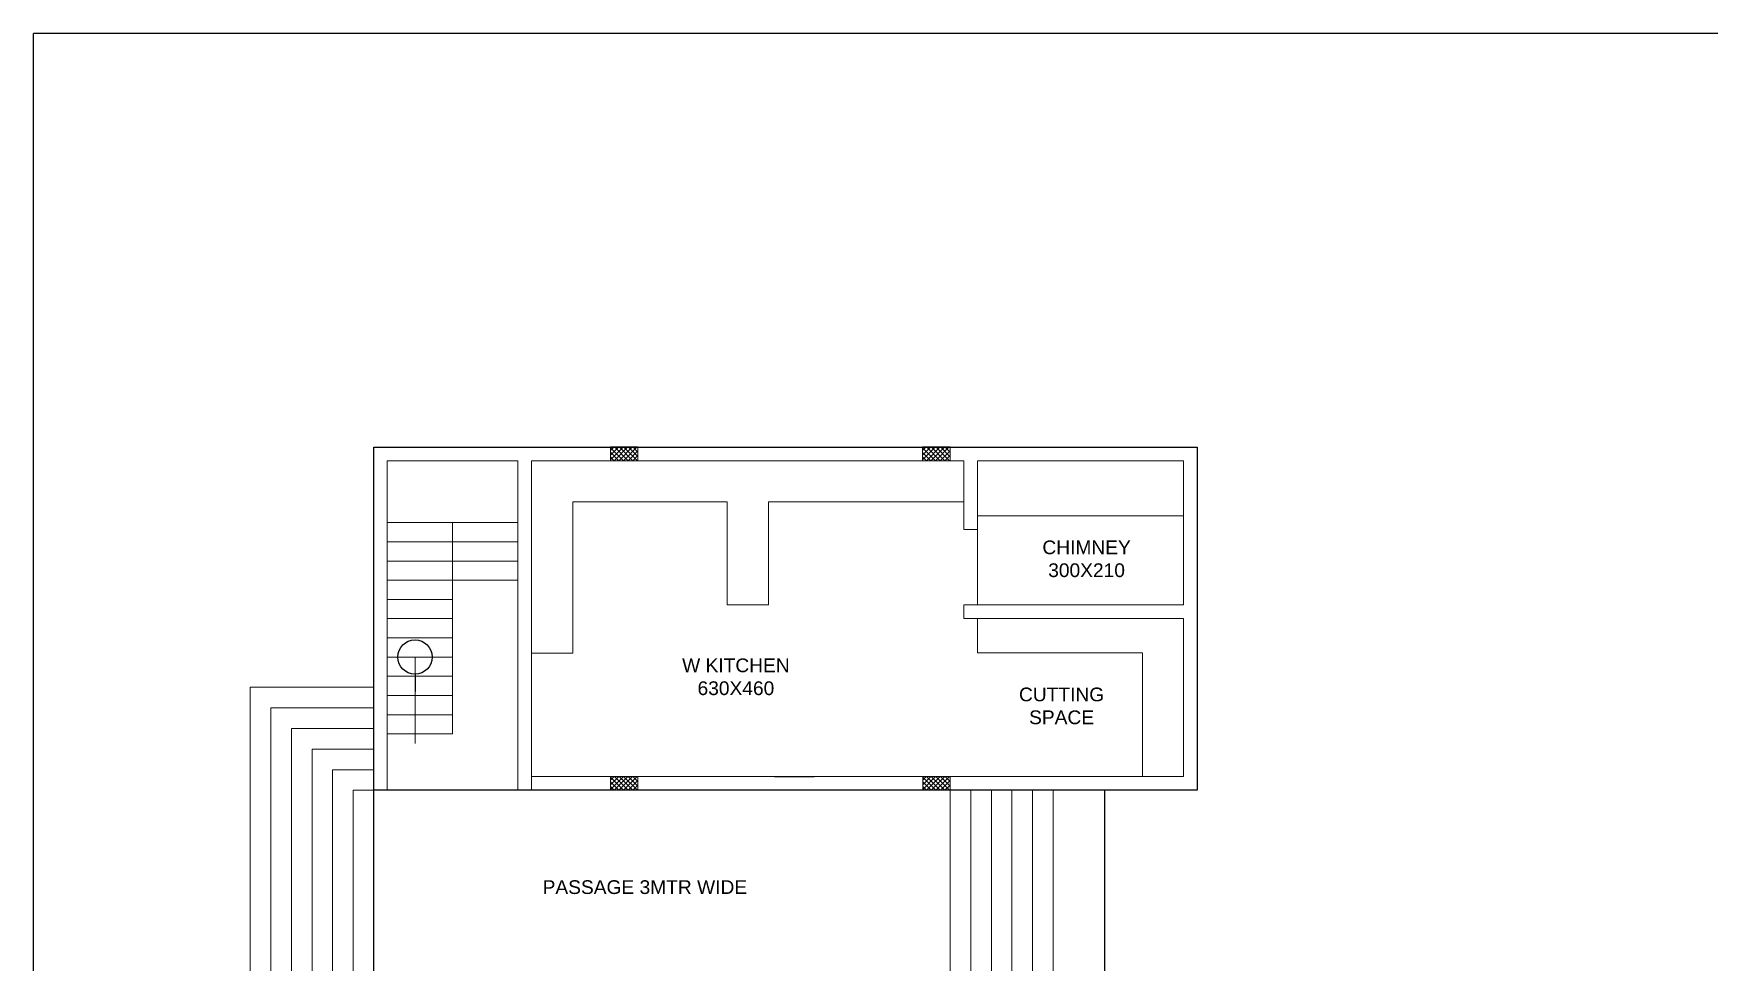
# Model space of a CAD drawing. Header units: centimetres. Extents: x -223085 to -5411, y 68813 to 74618.
# Drawn here: x -223085 to -220643, y 73261 to 74614 of the extents above; entities that cross this region are included whole.
import ezdxf

# ---------------------------------------------------------------- set-up
doc = ezdxf.new("R2010")
doc.units = ezdxf.units.CM
for name, color, linetype in [('A TEXT FRAME', 253, 'Continuous'), ('COLUMN', 6, 'Continuous'), ('WALLL', 7, 'Continuous')]:
    doc.layers.add(name, color=color, linetype=linetype)
doc.styles.add('0672-x-Core Bldg A&B-Lvl-Typ$0$ROMANS', font='romans.shx', dxfattribs={"width": 0.85})
doc.styles.add('ARI', font='arial.ttf')
doc.dimstyles.new('A-AHAMED', dxfattribs={"dimscale": 50, "dimtxt": 0.3, "dimasz": 0.12, "dimexe": 0.015, "dimexo": 0.1, "dimgap": 0.05, "dimtad": 3, "dimlfac": 0.01, "dimrnd": 0.005, "dimzin": 1, "dimdsep": 46, "dimtxsty": '0672-x-Core Bldg A&B-Lvl-Typ$0$ROMANS', "dimblk": 'ARCHTICK', "dimcen": 0.5, "dimclrd": 8, "dimclre": 8, "dimclrt": 3, "dimadec": 0, "dimazin": 0, "dimtfac": 0.72, "dimtix": 1, "dimtofl": 0, "dimtmove": 1, "dimatfit": 3, "dimldrblk": 'DOTBLANK', "dimfxl": 1, "dimfxlon": 1, "dimtolj": 1, "dimtzin": 15, "dimlwd": 5, "dimlwe": 5, "dimarcsym": 0})

# ---------------------------------------------------------------- blocks, each defined once
blk = doc.blocks.new('column')
at = {"layer": 'COLUMN', "linetype": 'ByBlock', "lineweight": 5}
h = blk.add_hatch(dxfattribs=at)
h.set_pattern_fill('ANSI37', color=2, scale=1.5, angle=-90)
h.set_pattern_definition([(315, (-286091.9758, -174142.682), (3.36759605, 3.36759605), []), (45, (-286091.9758, -174142.682), (-3.36759605, 3.36759605), [])])
h.paths.add_polyline_path([(-267185.6, 62342.1), (-267185.6, 62322.1), (-267145.6, 62322.1), (-267145.6, 62342.1)])
h = blk.add_hatch(dxfattribs=at)
h.set_pattern_fill('ANSI37', color=2, scale=1.5, angle=-90)
h.set_pattern_definition([(315, (-285637.144, -174142.682), (3.36759605, 3.36759605), []), (45, (-285637.144, -174142.682), (-3.36759605, 3.36759605), [])])
h.paths.add_polyline_path([(-266730.7, 62342.1), (-266730.7, 62322.1), (-266690.7, 62322.1), (-266690.7, 62342.1)])
h = blk.add_hatch(dxfattribs=at)
h.set_pattern_fill('ANSI37', color=2, scale=1.5, angle=-90)
h.set_pattern_definition([(315, (-286091.9758, -174622.682), (3.36759605, 3.36759605), []), (45, (-286091.9758, -174622.682), (-3.36759605, 3.36759605), [])])
h.paths.add_polyline_path([(-267185.6, 61862.1), (-267185.6, 61842.1), (-267145.6, 61842.1), (-267145.6, 61862.1)])
h = blk.add_hatch(dxfattribs=at)
h.set_pattern_fill('ANSI37', color=2, scale=1.5, angle=-90)
h.set_pattern_definition([(315, (-285636.9758, -174622.682), (3.36759605, 3.36759605), []), (45, (-285636.9758, -174622.682), (-3.36759605, 3.36759605), [])])
h.paths.add_polyline_path([(-266730.6, 61862.1), (-266730.6, 61842.1), (-266690.6, 61842.1), (-266690.6, 61862.1)])
at = {"layer": 'A TEXT FRAME', "color": 6, "linetype": 'ByBlock', "lineweight": 5}
for points in [[(-267185.6, 62342.1), (-267185.6, 62322.1), (-267145.6, 62322.1), (-267145.6, 62342.1)], [(-266730.7, 62342.1), (-266730.7, 62322.1), (-266690.7, 62322.1), (-266690.7, 62342.1)], [(-267185.6, 61862.1), (-267185.6, 61842.1), (-267145.6, 61842.1), (-267145.6, 61862.1)], [(-266730.6, 61862.1), (-266730.6, 61842.1), (-266690.6, 61842.1), (-266690.6, 61862.1)]]:
    blk.add_lwpolyline(points, close=True, dxfattribs=at)
blk = doc.blocks.new('_ArchTick')
at = {"color": 0, "linetype": 'ByBlock', "const_width": 0.15}
blk.add_lwpolyline([(-0.5, -0.5), (0.5, 0.5)], dxfattribs=at)
blk = doc.blocks.new('_DotBlank')
at = {"color": 0, "linetype": 'ByBlock', "lineweight": -2}
blk.add_line((-0.5, 0), (-1, 0), dxfattribs=at)
blk.add_circle((0, 0), 0.5, dxfattribs=at)
blk = doc.blocks.new('sfdsf')
for p in [(-33878.72, -54248.74), (-33581.72, -54458.74)]:
    blk.add_line(p, (-33581.72, -54248.74))
blk = doc.blocks.new('CVVX')
at = {"lineweight": 5, "xscale": 4.554945441230865, "yscale": 4.554945441230865, "zscale": 4.554945441230865, "rotation": 90.00000000000004}
blk.add_blockref('sfdsf', (-175947.9, 69074.68), dxfattribs=at)

msp = doc.modelspace()

# ---------------------------------------------------------------- linework, layer by layer
at = {"layer": 'A TEXT FRAME', "color": 0, "linetype": 'ByBlock', "lineweight": 0}
msp.add_line((-223085.272, 74614.247), (-223085.272, 68813.441), dxfattribs=at)
at = {"layer": 'A TEXT FRAME', "color": 4, "linetype": 'ByBlock', "lineweight": 5}
for p, q in [((-222589.342, 74011.818, 0), (-221389.376, 74011.818, 0)), ((-222589.342, 73511.818, 0), (-222589.342, 74011.818, 0)), ((-221389.376, 73511.818, 0), (-221389.376, 74011.818, 0)), ((-222569.694, 73991.818, 0), (-222379.342, 73991.818, 0)), ((-222569.694, 73511.818, 0), (-222569.694, 73991.818, 0)), ((-222379.342, 73511.818, 0), (-222379.342, 73991.818, 0)), ((-222359.342, 73991.818, 0), (-221729.376, 73991.818, 0)), ((-222359.342, 73511.818, 0), (-222359.342, 73991.818, 0)), ((-221729.376, 73891.818, 0), (-221729.376, 73991.818, 0)), ((-221709.376, 73991.818, 0), (-221409.376, 73991.818, 0)), ((-221709.376, 73781.818, 0), (-221709.376, 73991.818, 0)), ((-221409.376, 73781.818, 0), (-221409.376, 73991.818, 0)), ((-221709.376, 73891.818, 0), (-221729.376, 73891.818, 0)), ((-221729.376, 73761.818, 0), (-221729.376, 73781.818, 0)), ((-221409.376, 73781.818, 0), (-221729.376, 73781.818, 0)), ((-221409.376, 73761.818, 0), (-221729.376, 73761.818, 0)), ((-221409.376, 73531.818, 0), (-221409.376, 73761.818, 0)), ((-222359.342, 73531.818, 0), (-221409.376, 73531.818, 0)), ((-222379.342, 73511.818, 0), (-222359.342, 73511.818, 0)), ((-222204.376, 73511.818, 0), (-221389.376, 73511.818, 0)), ((-221749.376, 73211.455, 0), (-221749.376, 73511.818, 0))]:
    msp.add_line(p, q, dxfattribs=at)
at = {"layer": 'A TEXT FRAME', "color": 17, "linetype": 'ByBlock', "lineweight": 5}
for p, q in [((-222299.342, 73931.818, 0), (-222074.359, 73931.818, 0)), ((-222299.342, 73931.818, 0), (-222299.342, 73711.752, 0)), ((-222074.359, 73931.818, 0), (-222074.359, 73781.818, 0)), ((-222014.359, 73931.818, 0), (-221729.376, 73931.818, 0)), ((-222014.359, 73931.818, 0), (-222014.359, 73781.818, 0)), ((-221709.376, 73911.818, 0), (-221409.376, 73911.818, 0)), ((-222569.694, 73901.818, 0), (-222379.342, 73901.818, 0)), ((-222474.869, 73593.818, 0), (-222474.869, 73901.818, 0)), ((-222569.694, 73873.818, 0), (-222379.342, 73873.818, 0)), ((-222569.694, 73845.818, 0), (-222379.342, 73845.818, 0)), ((-222569.694, 73817.818, 0), (-222379.342, 73817.818, 0)), ((-222569.694, 73789.818, 0), (-222474.869, 73789.818, 0)), ((-222569.694, 73761.818, 0), (-222474.869, 73761.818, 0)), ((-222074.359, 73781.818, 0), (-222014.359, 73781.818, 0)), ((-221709.376, 73711.818, 0), (-221709.376, 73761.818, 0)), ((-222569.694, 73733.818, 0), (-222474.869, 73733.818, 0)), ((-222359.342, 73711.752, 0), (-222299.342, 73711.752, 0)), ((-221469.376, 73711.818, 0), (-221709.376, 73711.818, 0)), ((-221469.376, 73531.818, 0), (-221469.376, 73711.818, 0)), ((-222569.694, 73705.818, 0), (-222474.869, 73705.818, 0)), ((-222769.342, 73151.804, 0), (-222769.342, 73661.818, 0)), ((-222769.342, 73661.818, 0), (-222589.342, 73661.818, 0)), ((-222569.694, 73677.818, 0), (-222474.869, 73677.818, 0)), ((-222569.694, 73649.818, 0), (-222474.869, 73649.818, 0)), ((-222739.342, 73151.804, 0), (-222739.342, 73631.818, 0)), ((-222739.342, 73631.818, 0), (-222589.342, 73631.818, 0)), ((-222569.694, 73621.818, 0), (-222474.869, 73621.818, 0)), ((-222709.342, 73151.804, 0), (-222709.342, 73601.818, 0)), ((-222709.342, 73601.818, 0), (-222589.342, 73601.818, 0)), ((-222569.694, 73593.818, 0), (-222474.869, 73593.818, 0)), ((-222679.342, 73151.804, 0), (-222679.342, 73571.818, 0)), ((-222679.342, 73571.818, 0), (-222589.342, 73571.818, 0)), ((-222649.342, 73151.804, 0), (-222649.342, 73541.818, 0)), ((-222649.342, 73541.818, 0), (-222589.342, 73541.818, 0)), ((-222619.342, 73151.804, 0), (-222619.342, 73511.818, 0)), ((-222619.342, 73511.818, 0), (-222589.342, 73511.818, 0)), ((-221719.376, 73211.539, 0), (-221719.376, 73511.818, 0)), ((-221689.376, 73211.461, 0), (-221689.376, 73511.818, 0)), ((-221659.376, 73211.461, 0), (-221659.376, 73511.818, 0)), ((-221629.376, 73211.461, 0), (-221629.376, 73511.818, 0)), ((-221599.376, 73211.461, 0), (-221599.376, 73511.818, 0))]:
    msp.add_line(p, q, dxfattribs=at)
at = {"layer": 'A TEXT FRAME', "color": 4, "linetype": 'ByBlock'}
for p in [(-222589.359, 73211.455, 0), (-222569.694, 73511.818, 0)]:
    msp.add_line(p, (-222589.342, 73511.818, 0), dxfattribs=at)
at = {"layer": 'A TEXT FRAME', "color": 251, "linetype": 'ByBlock', "true_color": 0x636466, "elevation": 0}
for points in [[(-221464.281, 69972.455), (-221464.281, 70852.455), (-221979.342, 70852.455), (-221979.342, 71222.455), (-222449.359, 71222.455), (-222449.342, 71072.346), (-222759.342, 71072.335), (-222759.342, 71502.349), (-222699.359, 71502.335), (-222699.359, 72497.455), (-222759.297, 72497.455), (-222759.297, 73061.818), (-222589.359, 73061.818), (-222589.359, 74011.818), (-221389.376, 74011.818)], [(-221389.376, 74011.818), (-221389.376, 73511.818), (-221524.398, 73511.818), (-221524.398, 72862.455), (-220269.198, 72862.455), (-220269.198, 72962.469), (-219779.198, 72962.455), (-219779.198, 73061.818), (-219469.198, 73061.804), (-219469.198, 72682.469), (-219529.198, 72682.469), (-219529.215, 71502.335), (-219469.215, 71502.349), (-219469.215, 71072.335), (-219779.215, 71072.335), (-219779.215, 71222.455), (-220249.215, 71222.455), (-220249.215, 71122.455), (-220249.215, 70852.455), (-220764.27, 70852.455), (-220764.275, 69972.455)]]:
    msp.add_lwpolyline(points, dxfattribs=at)
at = {"layer": 'A TEXT FRAME', "color": 244, "linetype": 'ByBlock', "true_color": 0x991b1e, "elevation": 0}
msp.add_lwpolyline([(-222589.342, 74011.818), (-221389.376, 74011.818), (-221389.376, 73511.818), (-222589.342, 73511.818), (-222589.342, 74011.818)], dxfattribs=at)
at = {"layer": 'A TEXT FRAME', "color": 40, "linetype": 'ByBlock', "true_color": 0xf8d731, "elevation": 0}
msp.add_lwpolyline([(-222005.383, 73531.818), (-221947.836, 73531.818)], dxfattribs=at)

# ---------------------------------------------------------------- block references
at = {"layer": 'A TEXT FRAME', "color": 0, "linetype": 'ByBlock'}
msp.add_blockref('column', (44941.112, 11669.804, 0), dxfattribs=at)
at = {"layer": 'WALLL', "linetype": 'ByBlock', "lineweight": 0, "xscale": 4.287940003608949, "yscale": 4.287940003608949, "zscale": 4.287940003608949}
msp.add_blockref('CVVX', (-528181.369, 434321.972), dxfattribs=at)

# ---------------------------------------------------------------- texts
at = {"lineweight": 5, "char_height": 20, "width": 392.50181, "attachment_point": 1, "style": 'ARI'}
for s, insert in [('\\pxqc;CHIMNEY\\P300X210', (-221746.907, 73875.737, 0)), ('\\pxqc;W KITCHEN\\P630X460', (-222257.932, 73703.845, 0)), ('\\pxqc;CUTTING \\PSPACE', (-221783.33, 73661.45, 0)), ('\\pxqc;PASSAGE 3MTR WIDE', (-222390.61, 73380.713, 0))]:
    msp.add_mtext(s, dxfattribs=dict(at, insert=insert))

# ---------------------------------------------------------------- leaders
at = {"layer": 'A TEXT FRAME', "color": 40, "linetype": 'ByBlock', "true_color": 0xf8d731}
msp.add_leader([(-222529.342, 73705.818, 0), (-222529.342, 73593.818, 0), (-222529.342, 73579.818, 0)], dimstyle='A-AHAMED', override={"dimasz": 1, "dimgap": 0.05, "dimtad": 0, "dimfxl": 0.18}, dxfattribs=at)

doc.saveas('drawing.dxf')
